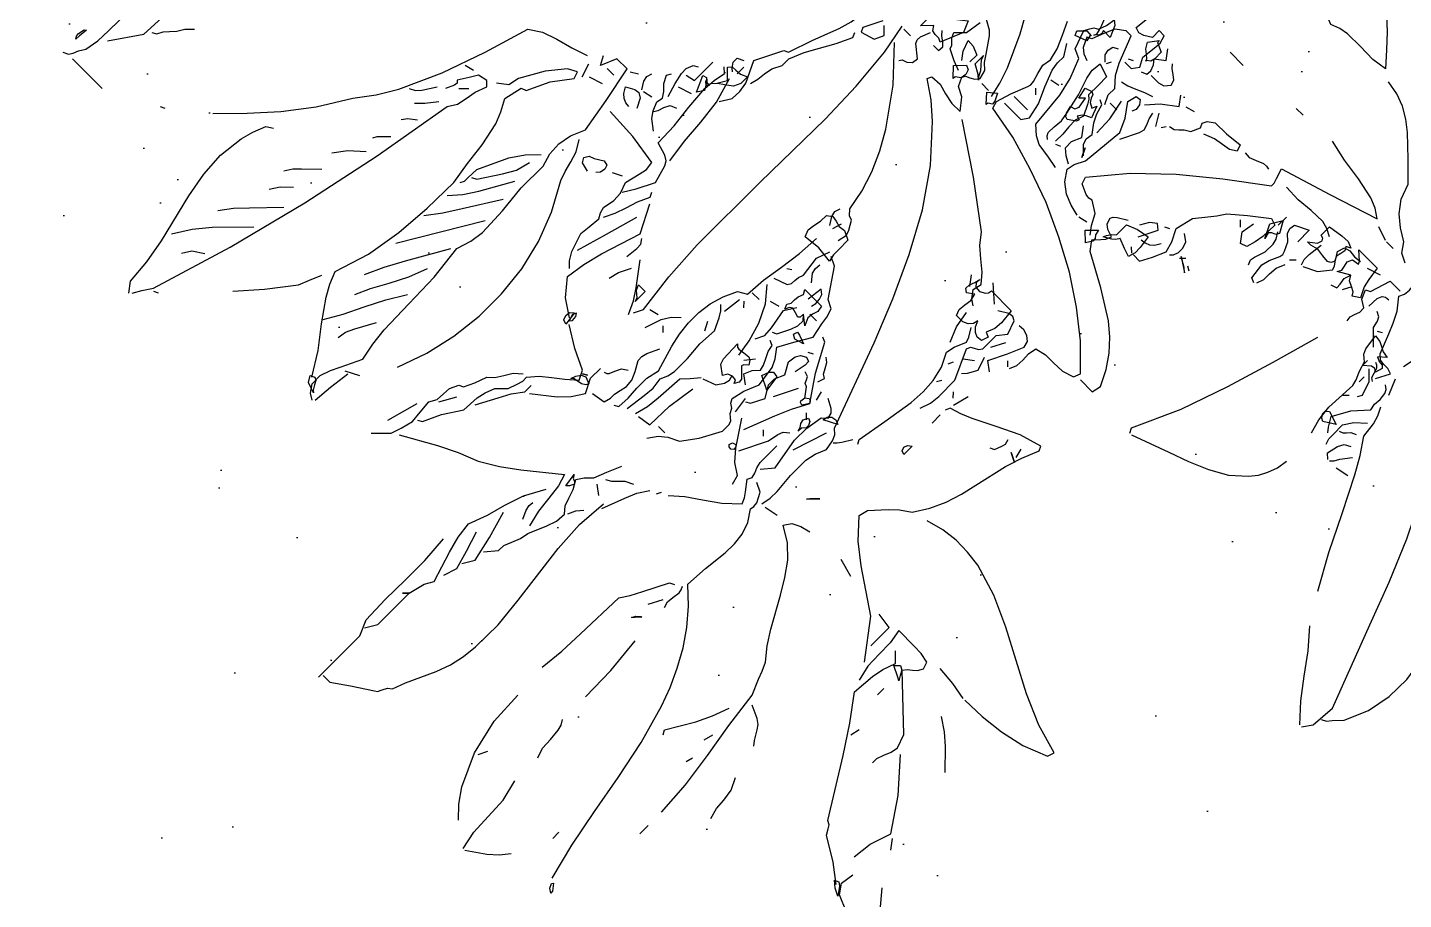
# Model space of a CAD drawing. Header units: inches. Extents: x 70 to 1974, y -315 to 363.
# Drawn here: x 905.0669 to 905.4381, y 216.1892 to 216.4245 of the extents above; entities that cross this region are included whole.
import ezdxf

# ---------------------------------------------------------------- set-up
doc = ezdxf.new("R2010")
doc.units = ezdxf.units.IN
doc.header["$MEASUREMENT"] = 0
doc.layers.add('DERAKHT', color=56, linetype='Continuous', lineweight=9)
doc.layers.add('PDF_0', color=3, linetype='Continuous')
doc.layers.add('Tree', color=91, linetype='Continuous')

# ---------------------------------------------------------------- blocks, each defined once
blk = doc.blocks.new('P057')
at = {"layer": 'Tree', "linetype": 'Continuous'}
for points in [[(0.15202, 0.65991), (0.15232, 0.64566), (0.16205, 0.63199), (0.17354, 0.62007), (0.1859, 0.60858), (0.19201, 0.60219), (0.19812, 0.59521), (0.19056, 0.59404), (0.18183, 0.59433), (0.17282, 0.59419), (0.16831, 0.59346), (0.1638, 0.59172), (0.16031, 0.59303), (0.15566, 0.60204)], [(0.27241, 0.53457), (0.26791, 0.5369), (0.26456, 0.54155), (0.2586, 0.54519), (0.25322, 0.5497), (0.24886, 0.55551), (0.2461, 0.56307), (0.23738, 0.5718), (0.22792, 0.58081), (0.22269, 0.58488), (0.21702, 0.58822), (0.21077, 0.59055), (0.20379, 0.59172)], [(0.02189, 0.24959), (0.02422, 0.2541), (0.02175, 0.27431), (0.02044, 0.29525), (0.02058, 0.33887), (0.02117, 0.38336), (0.02044, 0.40546), (0.01855, 0.42713), (0.01564, 0.44225)], [(0.00706, 0.43745), (0.00241, 0.42815), (0.00357, 0.42597), (0.01041, 0.42815), (0.01259, 0.4328), (0.00924, 0.43629)], [(0.15348, 0.43498), (0.15057, 0.4389), (0.14766, 0.44428), (0.14199, 0.44777), (0.1401, 0.44734), (0.13792, 0.44763), (0.13283, 0.44995), (0.13166, 0.45344), (0.14577, 0.47046), (0.16205, 0.48601), (0.17994, 0.50055), (0.19928, 0.51509), (0.19928, 0.51698), (0.19841, 0.51931), (0.19681, 0.52439), (0.22254, 0.53224), (0.24741, 0.54024), (0.2429, 0.54329), (0.23795, 0.54533), (0.22705, 0.54766), (0.21571, 0.54926), (0.20495, 0.55173)], [(0.1385, 0.54708), (0.14766, 0.54708)], [(0.18095, 0.55057), (0.18561, 0.55057)], [(0.13283, 0.22778), (0.1337, 0.23258), (0.1337, 0.23738), (0.13283, 0.24756), (0.13283, 0.25817), (0.13399, 0.26355), (0.13632, 0.26907), (0.1353, 0.27417), (0.13414, 0.27707), (0.13166, 0.27925), (0.11582, 0.32258), (0.10709, 0.3444), (0.09735, 0.36548), (0.08645, 0.38554), (0.07379, 0.40372), (0.05926, 0.41971), (0.05127, 0.42669), (0.04254, 0.4328), (0.04356, 0.43498), (0.04894, 0.43541), (0.05417, 0.43396), (0.0597, 0.43265), (0.06537, 0.4328), (0.06086, 0.43847), (0.05621, 0.44094), (0.05403, 0.4453), (0.0549, 0.4469), (0.05708, 0.44792), (0.05926, 0.44923), (0.06086, 0.45112), (0.0597, 0.45562), (0.05679, 0.45824), (0.05461, 0.46173), (0.04937, 0.46929), (0.04734, 0.47133), (0.04254, 0.47395)], [(0.11786, 0.44646), (0.11189, 0.44763), (0.10419, 0.44879), (0.10026, 0.45083), (0.09604, 0.45461), (0.0943, 0.47307), (0.09212, 0.48252), (0.08819, 0.49241), (0.08354, 0.49444), (0.08019, 0.50375), (0.08165, 0.50651), (0.08281, 0.50826), (0.08484, 0.50942), (0.0863, 0.51349), (0.08703, 0.51843), (0.08543, 0.52207), (0.08499, 0.52614), (0.08514, 0.53021), (0.08484, 0.53457), (0.08659, 0.5385), (0.08921, 0.54155)], [(0.10535, 0.50709), (0.10986, 0.50709), (0.11233, 0.51058), (0.10986, 0.51509), (0.11073, 0.52221), (0.11102, 0.526), (0.10986, 0.52992), (0.10637, 0.52992), (0.10637, 0.52527), (0.10273, 0.52294), (0.10012, 0.52207), (0.09735, 0.52309), (0.09793, 0.52905), (0.09851, 0.53559)], [(0.25773, 0.53559), (0.25075, 0.53806)], [(0.2586, 0.53559), (0.26326, 0.53559)], [(0.30222, 0.48427), (0.30571, 0.4911), (0.30295, 0.49198), (0.30019, 0.49198), (0.29757, 0.49241), (0.29539, 0.49444), (0.29132, 0.50433), (0.28914, 0.50971), (0.28638, 0.51509), (0.28172, 0.5209), (0.28303, 0.52367), (0.28332, 0.52672), (0.28303, 0.53006), (0.28172, 0.53341)], [(0.1718, 0.36068), (0.17325, 0.36431), (0.1734, 0.36824), (0.17325, 0.37246), (0.17412, 0.37667), (0.1795, 0.37798), (0.18503, 0.37798), (0.19099, 0.37813), (0.19681, 0.38002), (0.19812, 0.38351), (0.18677, 0.39485), (0.17369, 0.40531), (0.15915, 0.41491), (0.1433, 0.42349), (0.12673, 0.43105), (0.10971, 0.43716), (0.09255, 0.4421), (0.07554, 0.4453), (0.07452, 0.44879), (0.07685, 0.4565), (0.08019, 0.46493), (0.08063, 0.46667), (0.08048, 0.46871), (0.07917, 0.47293), (0.07801, 0.47758), (0.07889, 0.48209), (0.07729, 0.4882), (0.07438, 0.49474), (0.07118, 0.50142)], [(0.11233, 0.51465), (0.11189, 0.51582), (0.11015, 0.51742), (0.10797, 0.51901), (0.10637, 0.52192), (0.10986, 0.52657), (0.10986, 0.52527), (0.11451, 0.52309), (0.11466, 0.51872), (0.11407, 0.51654), (0.11233, 0.51509), (0.11233, 0.51465)], [(0.11451, 0.50942), (0.11727, 0.51058), (0.11742, 0.51305), (0.11625, 0.51611), (0.11451, 0.51843), (0.11916, 0.52192), (0.11567, 0.52657)], [(0.11916, 0.5116), (0.12425, 0.5116), (0.12716, 0.51233), (0.12948, 0.51509), (0.12861, 0.51785), (0.12643, 0.5196), (0.1241, 0.5212), (0.12251, 0.52309)], [(0.17863, 0.51742), (0.18169, 0.51713), (0.18517, 0.51858), (0.18881, 0.52003), (0.1907, 0.52018), (0.19244, 0.51974)], [(0.23708, 0.51742), (0.2333, 0.51945), (0.22938, 0.52047), (0.22153, 0.52033), (0.21338, 0.51945), (0.20495, 0.51974)], [(0.23126, 0.50811), (0.23505, 0.51116), (0.23592, 0.51364), (0.23519, 0.51465), (0.23359, 0.51509), (0.23359, 0.5209), (0.24101, 0.52221), (0.24523, 0.52236), (0.24843, 0.5209), (0.2461, 0.51974), (0.24726, 0.51785), (0.24682, 0.51567), (0.24625, 0.5132), (0.24741, 0.51058), (0.24639, 0.50898), (0.24493, 0.50826), (0.2413, 0.50855), (0.23738, 0.50913), (0.23359, 0.50811), (0.23126, 0.50811)], [(0.26558, 0.50477), (0.26442, 0.50665), (0.26195, 0.50782), (0.25933, 0.50913), (0.25773, 0.5116), (0.25177, 0.50811), (0.25293, 0.51015), (0.25249, 0.51247), (0.25192, 0.51495), (0.25308, 0.51742), (0.25657, 0.518), (0.25598, 0.51945), (0.25177, 0.52309), (0.25991, 0.52309), (0.26456, 0.52309), (0.26558, 0.51625), (0.26646, 0.51218), (0.26893, 0.50709), (0.26558, 0.50477)], [(0.26107, 0.51974), (0.26791, 0.52192)], [(0.27241, 0.49444), (0.27198, 0.49692), (0.2727, 0.49924), (0.27372, 0.50186), (0.27358, 0.50477), (0.26994, 0.50695), (0.26791, 0.5116), (0.27023, 0.51276), (0.27358, 0.52309), (0.28041, 0.52309)], [(0.08529, 0.50579), (0.08586, 0.50709), (0.08543, 0.50956), (0.08456, 0.51189), (0.08237, 0.51742), (0.08484, 0.51974), (0.08921, 0.51625), (0.09168, 0.51058), (0.08703, 0.51058), (0.08747, 0.50898), (0.08717, 0.50782), (0.08543, 0.50593), (0.08529, 0.50579)], [(0.1132, 0.48543), (0.11102, 0.48994), (0.11102, 0.49444), (0.1068, 0.49924), (0.10389, 0.50477), (0.09851, 0.51843), (0.09502, 0.51843), (0.09052, 0.51509), (0.08819, 0.50971), (0.08586, 0.50375), (0.08354, 0.50259), (0.08586, 0.49764), (0.08819, 0.49575), (0.09168, 0.49444)], [(0.11233, 0.51465), (0.11233, 0.51465), (0.11233, 0.51465)], [(0.12701, 0.4991), (0.1321, 0.50491), (0.13966, 0.51058), (0.13632, 0.51509)], [(0.14199, 0.51276), (0.14664, 0.51407)], [(0.14315, 0.50026), (0.14592, 0.50084), (0.14766, 0.50229), (0.14955, 0.50418), (0.15232, 0.50593), (0.1545, 0.51058), (0.15348, 0.51276), (0.1545, 0.51509), (0.15784, 0.51742), (0.16554, 0.51756), (0.17412, 0.51843), (0.17528, 0.51509), (0.17209, 0.51305), (0.16787, 0.51233), (0.16307, 0.5116), (0.15784, 0.50942)], [(0.2381, 0.49793), (0.24493, 0.50128), (0.24959, 0.50709), (0.249, 0.50913), (0.2477, 0.51073), (0.24493, 0.51509), (0.2461, 0.51887), (0.249, 0.5196), (0.25264, 0.51916), (0.25642, 0.51974)], [(0.27488, 0.50709), (0.27503, 0.51262), (0.27605, 0.51509), (0.27736, 0.51596), (0.27954, 0.51625)], [(0.07104, 0.44879), (0.0693, 0.45635), (0.06668, 0.46435), (0.05926, 0.48064), (0.05039, 0.49648), (0.04138, 0.51058)], [(0.09851, 0.50026), (0.09604, 0.50288), (0.09546, 0.50549), (0.09604, 0.50811), (0.09851, 0.50942)], [(0.10535, 0.50942), (0.10768, 0.51058)], [(0.21527, 0.49444), (0.21178, 0.50128), (0.21527, 0.50709), (0.21862, 0.50128), (0.2176, 0.49967), (0.21571, 0.4988), (0.2144, 0.49749), (0.21527, 0.49444)], [(0.21527, 0.50942), (0.21527, 0.50375), (0.21527, 0.50942)], [(0.22676, 0.47526), (0.22429, 0.47627), (0.22327, 0.48427), (0.22443, 0.48834), (0.22676, 0.49343), (0.22705, 0.49517), (0.22647, 0.49692), (0.22429, 0.50128), (0.22138, 0.50404), (0.22036, 0.50665), (0.22094, 0.50942), (0.22777, 0.51276), (0.22777, 0.50477)], [(0.23708, 0.49793), (0.23607, 0.50084), (0.23621, 0.50433), (0.23708, 0.5116)], [(0.25424, 0.50128), (0.25729, 0.50229), (0.25729, 0.50477), (0.25671, 0.50811), (0.25773, 0.5116)], [(0.25991, 0.50375), (0.26209, 0.50811)], [(0.29074, 0.49444), (0.2839, 0.50128), (0.28303, 0.50477), (0.28201, 0.5068), (0.27954, 0.50811)], [(0.08456, 0.50462), (0.08412, 0.50404), (0.08484, 0.50128), (0.07889, 0.4991), (0.07787, 0.50128), (0.08136, 0.50477), (0.08456, 0.50462)], [(0.09953, 0.50026), (0.1007, 0.50259)], [(0.11102, 0.4991), (0.11466, 0.49982), (0.11858, 0.50157), (0.12279, 0.50346), (0.12701, 0.50477)], [(0.1385, 0.49561), (0.13501, 0.50128)], [(0.17528, 0.44312), (0.17965, 0.44312), (0.1827, 0.44893), (0.18561, 0.45562), (0.18415, 0.461), (0.18095, 0.46711), (0.18314, 0.47627), (0.18794, 0.48223), (0.1907, 0.48558), (0.19346, 0.48994), (0.20117, 0.49648), (0.21062, 0.50375), (0.21411, 0.50259), (0.21382, 0.49444), (0.21309, 0.48994), (0.21178, 0.48543), (0.20844, 0.48427), (0.20495, 0.48892), (0.20611, 0.49561)], [(0.21862, 0.47962), (0.21774, 0.48209), (0.21803, 0.48441), (0.21992, 0.48994), (0.22007, 0.49531), (0.21935, 0.49822), (0.21745, 0.50128)], [(0.28638, 0.50128), (0.28856, 0.50259)], [(0.39746, 0.33771), (0.4008, 0.34236), (0.40182, 0.35486), (0.38583, 0.39674), (0.37768, 0.4184), (0.36881, 0.43949), (0.35878, 0.45955), (0.35326, 0.46886), (0.34701, 0.47773), (0.34032, 0.48587), (0.33305, 0.49343), (0.3249, 0.50011), (0.31603, 0.50593), (0.3092, 0.50477), (0.30789, 0.49793)], [(0.07787, 0.45112), (0.08921, 0.45112), (0.09168, 0.45461), (0.08994, 0.46261), (0.08615, 0.47075), (0.08296, 0.47918), (0.08223, 0.48354), (0.08237, 0.48776), (0.07889, 0.49343)], [(0.10535, 0.45344), (0.10404, 0.45461), (0.10332, 0.45606), (0.10332, 0.46013), (0.10375, 0.46479), (0.10302, 0.46929), (0.1007, 0.47962), (0.09779, 0.48834), (0.09677, 0.493), (0.09735, 0.49793), (0.10419, 0.49561), (0.10419, 0.48994), (0.10419, 0.48311), (0.10578, 0.4818), (0.10709, 0.47947), (0.10986, 0.47395), (0.1084, 0.46973), (0.1084, 0.46522), (0.10899, 0.46057), (0.10884, 0.45562)], [(0.14199, 0.43745), (0.13646, 0.43876), (0.13094, 0.44108), (0.12614, 0.44472), (0.12251, 0.44995), (0.12338, 0.45403), (0.12599, 0.45911), (0.12818, 0.48093), (0.12498, 0.48776), (0.12018, 0.49444), (0.12134, 0.4991), (0.12367, 0.49939), (0.12527, 0.49735), (0.12571, 0.49459), (0.12483, 0.49241)], [(0.1305, 0.4786), (0.13501, 0.48776), (0.13559, 0.49038), (0.13486, 0.493), (0.13356, 0.4959), (0.13283, 0.4991)], [(0.14068, 0.49692), (0.14199, 0.4991)], [(0.23126, 0.49561), (0.23359, 0.49793)], [(0.29321, 0.48427), (0.29262, 0.48616), (0.29132, 0.48733), (0.28972, 0.48863), (0.28856, 0.4911), (0.28739, 0.4991), (0.29088, 0.49851), (0.29321, 0.49735), (0.29554, 0.49619), (0.29888, 0.49561), (0.29539, 0.49241), (0.29757, 0.49139), (0.2999, 0.4911), (0.30106, 0.48994), (0.30004, 0.48645), (0.29859, 0.48747), (0.29655, 0.48718), (0.29321, 0.48427)], [(0.11451, 0.48776), (0.11916, 0.48776)], [(0.12018, 0.47279), (0.11989, 0.48223), (0.11786, 0.49241)], [(0.20277, 0.48994), (0.2003, 0.49241)], [(0.22777, 0.47627), (0.22908, 0.47991), (0.22908, 0.48383), (0.22938, 0.48805), (0.23126, 0.49241)], [(0.29888, 0.44312), (0.29684, 0.45025), (0.29597, 0.4581), (0.2967, 0.47395), (0.29597, 0.477), (0.29452, 0.48049), (0.29321, 0.48413), (0.29321, 0.48776)], [(0.30222, 0.48209), (0.30062, 0.48325), (0.2999, 0.48558), (0.29902, 0.48834), (0.29815, 0.48936), (0.2967, 0.48994)], [(0.31255, 0.48311), (0.3092, 0.4911)], [(0.10535, 0.46711), (0.10389, 0.46769), (0.10288, 0.46915), (0.10201, 0.47279), (0.10433, 0.47351), (0.1052, 0.47554), (0.10419, 0.48093), (0.10201, 0.4786), (0.1007, 0.48427), (0.10419, 0.48543), (0.1055, 0.4847), (0.10622, 0.48296), (0.10738, 0.48107), (0.10986, 0.47962), (0.11102, 0.48209), (0.1132, 0.47627), (0.11058, 0.47497), (0.10899, 0.4738), (0.10768, 0.47177), (0.10956, 0.47118), (0.10913, 0.46987), (0.10535, 0.46711)], [(0.12353, 0.46028), (0.1196, 0.4642), (0.11858, 0.46697), (0.11916, 0.4706), (0.11567, 0.47526), (0.11364, 0.47933), (0.11233, 0.48427), (0.10986, 0.48543)], [(0.30222, 0.47177), (0.30353, 0.47395), (0.30106, 0.48093), (0.2967, 0.48543)], [(0.29772, 0.47744), (0.29772, 0.48093)], [(0.30455, 0.44879), (0.3028, 0.45097), (0.30004, 0.45562), (0.30484, 0.46449), (0.31138, 0.47177), (0.3108, 0.47497), (0.31109, 0.4786), (0.31065, 0.48238), (0.30978, 0.48413), (0.30789, 0.48543)], [(0.08586, 0.47526), (0.09052, 0.47627)], [(0.23592, 0.38002), (0.23461, 0.38249), (0.24537, 0.40619), (0.2538, 0.43018), (0.26107, 0.45446), (0.26791, 0.4786)], [(0.35602, 0.39034), (0.34642, 0.40764), (0.33755, 0.42582), (0.32854, 0.4437), (0.3236, 0.45228), (0.31822, 0.46028), (0.31734, 0.46784), (0.31603, 0.47206), (0.31385, 0.47627)], [(0.40182, 0.34701), (0.40415, 0.34832), (0.40589, 0.3505), (0.40996, 0.35486), (0.41506, 0.36664), (0.41738, 0.37856), (0.41753, 0.39063), (0.41578, 0.4027), (0.41273, 0.41491), (0.40851, 0.42698), (0.39848, 0.45112), (0.40313, 0.45911), (0.40371, 0.46508), (0.40429, 0.47279), (0.40357, 0.47511), (0.40139, 0.47584), (0.39499, 0.47627), (0.39397, 0.46871), (0.39383, 0.46449), (0.39281, 0.46028), (0.39615, 0.45344)], [(0.02189, 0.44879), (0.02189, 0.45911), (0.0232, 0.45955), (0.02364, 0.46043), (0.02349, 0.46319), (0.02407, 0.4658), (0.02524, 0.46682), (0.02757, 0.46711), (0.03222, 0.46362), (0.03673, 0.46711), (0.03905, 0.46144), (0.0344, 0.44995), (0.03251, 0.45083), (0.03004, 0.45083), (0.02786, 0.45126), (0.0264, 0.45344), (0.02189, 0.44879)], [(0.05068, 0.44646), (0.04574, 0.44836), (0.04007, 0.45112), (0.03949, 0.45301), (0.03832, 0.45417), (0.03687, 0.45548), (0.03571, 0.4581), (0.04007, 0.46246), (0.04138, 0.4706)], [(0.08586, 0.46493), (0.08354, 0.46711)], [(0.12134, 0.45213), (0.11756, 0.45417), (0.11451, 0.45679), (0.11437, 0.461), (0.11669, 0.46595), (0.1132, 0.4706)], [(0.18779, 0.45562), (0.18925, 0.45708), (0.19012, 0.45955), (0.19012, 0.46261), (0.18895, 0.46595), (0.18561, 0.46828)], [(0.2967, 0.46711), (0.29888, 0.46929)], [(0.04821, 0.45112), (0.04545, 0.45475), (0.04356, 0.46028), (0.04719, 0.45999), (0.05156, 0.4581), (0.05156, 0.45344)], [(0.06086, 0.44995), (0.05883, 0.45185), (0.05403, 0.45461), (0.05403, 0.46028), (0.05476, 0.45795), (0.0565, 0.45606), (0.05839, 0.45403), (0.0597, 0.45112), (0.06086, 0.44995)], [(0.12353, 0.45911), (0.12134, 0.46362), (0.12353, 0.45911)], [(0.17063, 0.45112), (0.17528, 0.46028), (0.17282, 0.46246), (0.16961, 0.45999), (0.16715, 0.45562)], [(0.1763, 0.46362), (0.17863, 0.46493)], [(0.19244, 0.4581), (0.19463, 0.46028)], [(0.30789, 0.44428), (0.30702, 0.44705), (0.30702, 0.4501), (0.30688, 0.45679), (0.30993, 0.46144), (0.31487, 0.46595)], [(0.03324, 0.44646), (0.03673, 0.44646), (0.03702, 0.44923), (0.03527, 0.45097), (0.0328, 0.45257), (0.03106, 0.45461)], [(0.07889, 0.45679), (0.08819, 0.45679)], [(0.10986, 0.45461), (0.11233, 0.45562)], [(0.2003, 0.38133), (0.20844, 0.38133), (0.2096, 0.38598), (0.20567, 0.39397), (0.20102, 0.40066), (0.19564, 0.40648), (0.18954, 0.41157), (0.17543, 0.42044), (0.15915, 0.42931), (0.15566, 0.43396), (0.15856, 0.43716), (0.16031, 0.43905), (0.16148, 0.44181), (0.15755, 0.44312), (0.15537, 0.44487), (0.1545, 0.44777), (0.15507, 0.44923), (0.15668, 0.45054), (0.16148, 0.45344)], [(0.15856, 0.4389), (0.15929, 0.44051), (0.1606, 0.44269), (0.16249, 0.44428), (0.16249, 0.45112), (0.16787, 0.4533), (0.17412, 0.45461), (0.175, 0.44807), (0.17514, 0.44443), (0.17412, 0.44094), (0.17005, 0.44225), (0.16496, 0.44428), (0.16394, 0.44239), (0.16235, 0.44108), (0.15856, 0.4389)], [(0.17282, 0.45112), (0.17528, 0.45141), (0.17732, 0.45228), (0.17922, 0.45388), (0.18095, 0.45679)], [(0.19928, 0.45461), (0.19724, 0.45635), (0.19244, 0.45911), (0.19928, 0.45461)], [(0.2003, 0.45679), (0.19812, 0.4581)], [(0.29888, 0.45112), (0.29728, 0.45185), (0.29611, 0.45359), (0.29611, 0.45548), (0.29772, 0.45679), (0.30455, 0.45461), (0.29888, 0.45112)], [(0.30789, 0.45344), (0.30978, 0.45403), (0.31095, 0.45533), (0.3124, 0.45693), (0.31487, 0.4581)], [(0.0264, 0.42931), (0.02742, 0.43062), (0.02975, 0.43149), (0.03178, 0.43323), (0.03222, 0.43629), (0.0264, 0.44094), (0.02553, 0.44283), (0.02568, 0.44501), (0.02757, 0.44995)], [(0.05156, 0.44181), (0.04719, 0.44646), (0.05156, 0.45112), (0.05374, 0.4501), (0.05461, 0.44763), (0.05403, 0.44487), (0.05156, 0.44312), (0.05156, 0.44181)], [(0.06319, 0.44995), (0.06784, 0.44995)], [(0.07205, 0.44428), (0.06784, 0.44879), (0.07205, 0.45213), (0.07379, 0.44836), (0.07409, 0.44661), (0.07205, 0.4453), (0.07205, 0.44428)], [(0.31385, 0.43963), (0.31138, 0.44181), (0.31255, 0.44748), (0.31429, 0.45054), (0.3172, 0.45213)], [(0.31487, 0.43963), (0.31647, 0.44138), (0.31793, 0.44385), (0.3217, 0.44879)], [(-0.02173, 0.35268), (-0.01824, 0.35821), (-0.01794, 0.3633), (-0.01882, 0.36824), (-0.02391, 0.37886), (-0.01707, 0.39281), (-0.01474, 0.39383), (-0.01053, 0.40648), (-0.00544, 0.41957), (-0.00355, 0.42611), (-0.00268, 0.43236), (-0.00312, 0.43861), (-0.00559, 0.44428)], [(0.01724, 0.44181), (0.02189, 0.44181)], [(0.1545, 0.43062), (0.14999, 0.43498), (0.1545, 0.43963), (0.15522, 0.43702), (0.15624, 0.43556), (0.15653, 0.43382), (0.1545, 0.43062)], [(0.17412, 0.44312), (0.1718, 0.4453)], [(0.31952, 0.43963), (0.32636, 0.44094)], [(0.06784, 0.3457), (0.06886, 0.35035), (0.06799, 0.35297), (0.06537, 0.35733), (0.06319, 0.35821), (0.06086, 0.36068), (0.05897, 0.371), (0.05563, 0.38118), (0.05112, 0.39122), (0.04574, 0.40081), (0.03294, 0.41869), (0.01855, 0.43396)], [(0.14315, 0.43745), (0.14766, 0.43847)], [(0.13733, 0.36984), (0.13443, 0.37187), (0.13166, 0.37551), (0.13283, 0.38002), (0.12876, 0.38467), (0.12367, 0.38889), (0.11873, 0.3931), (0.11451, 0.39848), (0.09284, 0.41462), (0.06886, 0.43062)], [(-0.01707, 0.36984), (-0.01606, 0.37391), (-0.01562, 0.37798), (-0.01474, 0.3822), (-0.01242, 0.387), (-0.01242, 0.39165), (-0.00922, 0.39907), (-0.00544, 0.40604), (-0.00122, 0.41331), (0.00241, 0.42131), (0.00139, 0.42364)], [(0.23708, 0.38002), (0.25613, 0.387), (0.26616, 0.39063), (0.2759, 0.3947), (0.28477, 0.39979), (0.29205, 0.40619), (0.2951, 0.41012), (0.29742, 0.41433), (0.29917, 0.41928), (0.30004, 0.42466)], [(0.12948, 0.37551), (0.12599, 0.38002)], [(0.13501, 0.36068), (0.13385, 0.36373), (0.13414, 0.36722), (0.13472, 0.37086), (0.13385, 0.37449), (0.1305, 0.37202), (0.12861, 0.37348), (0.12876, 0.3758), (0.12992, 0.37856), (0.1305, 0.38133), (0.1305, 0.37886), (0.13181, 0.37725), (0.13458, 0.37711), (0.13719, 0.37856), (0.13821, 0.37972), (0.1385, 0.38133), (0.15232, 0.38133), (0.15304, 0.37376), (0.15275, 0.36955), (0.151, 0.36518), (0.15348, 0.36417), (0.15232, 0.36068), (0.14969, 0.36039), (0.14737, 0.36141), (0.14548, 0.3633), (0.14417, 0.36635), (0.14359, 0.36388), (0.14184, 0.36184), (0.13937, 0.36068), (0.13632, 0.36068), (0.13501, 0.36068)], [(0.14417, 0.37784), (0.13632, 0.38467)], [(0.1545, 0.31604), (0.15638, 0.32127), (0.15697, 0.32651), (0.15682, 0.33771), (0.14999, 0.35268), (0.15071, 0.35457), (0.15246, 0.35545), (0.15435, 0.35646), (0.15566, 0.35821), (0.15566, 0.36751), (0.15915, 0.37202), (0.15682, 0.37886), (0.15479, 0.37987), (0.15232, 0.37958), (0.14766, 0.37667)], [(0.16598, 0.35268), (0.16148, 0.35602), (0.16598, 0.36518), (0.16947, 0.37318), (0.1686, 0.37623), (0.16627, 0.37827), (0.16322, 0.37915), (0.16031, 0.37886)], [(-0.0274, 0.36751), (-0.02885, 0.36868), (-0.03045, 0.37115), (-0.03045, 0.37391), (-0.0274, 0.37551)], [(-0.02507, 0.36853), (-0.02507, 0.37318)], [(0.39615, 0.33771), (0.38816, 0.34643), (0.38074, 0.35617), (0.37332, 0.36635), (0.36532, 0.37551)], [(-0.02391, 0.2874), (-0.02027, 0.2935), (-0.01576, 0.30237), (-0.01824, 0.31139), (-0.01955, 0.31357), (-0.02202, 0.31517), (-0.02856, 0.31706), (-0.02885, 0.32855), (-0.0303, 0.34018), (-0.03118, 0.3521), (-0.03074, 0.35821), (-0.02958, 0.36417), (-0.03205, 0.36635)], [(-0.03074, 0.35602), (-0.02885, 0.35821), (-0.02609, 0.36286), (-0.03074, 0.36751), (-0.02928, 0.36911), (-0.02681, 0.36926), (-0.02376, 0.36955), (-0.02042, 0.371), (-0.02042, 0.36635), (-0.02202, 0.363), (-0.02478, 0.36082), (-0.02783, 0.35879), (-0.03074, 0.35602)], [(0.14199, 0.34919), (0.13879, 0.35675), (0.13733, 0.36518)], [(0.15784, 0.36169), (0.16148, 0.36853)], [(-0.04223, 0.35035), (-0.03758, 0.35137), (-0.03758, 0.35733), (-0.03758, 0.36417)], [(-0.01824, 0.31488), (-0.01998, 0.32694), (-0.02086, 0.33916), (-0.02245, 0.35152), (-0.02609, 0.36417)], [(0.14533, 0.28173), (0.14417, 0.28391), (0.14679, 0.29903), (0.1494, 0.31473), (0.14984, 0.32258), (0.1494, 0.33014), (0.14766, 0.33756), (0.14417, 0.34454), (0.14504, 0.3489), (0.14766, 0.35486), (0.14679, 0.35748), (0.14417, 0.36169)], [(0.17063, 0.36068), (0.16845, 0.36286)], [(-0.04107, 0.33669), (-0.04325, 0.34352), (-0.04455, 0.34934), (-0.0447, 0.35268), (-0.04325, 0.35602), (-0.04107, 0.35733)], [(-0.03292, 0.34803), (-0.03641, 0.35602), (-0.03438, 0.35661), (-0.03307, 0.35545), (-0.03074, 0.35137), (-0.03292, 0.34803)], [(-0.03205, 0.35486), (-0.03379, 0.35617), (-0.0335, 0.35486), (-0.03205, 0.3537), (-0.03074, 0.35486), (-0.03205, 0.35486)], [(0.05504, 0.33553), (0.05374, 0.33901), (0.05417, 0.3425), (0.05504, 0.34628), (0.05504, 0.35035), (0.05766, 0.35225), (0.06043, 0.35181), (0.06333, 0.35094), (0.06653, 0.35137), (0.07104, 0.34919), (0.07118, 0.34279), (0.07118, 0.33916), (0.07205, 0.33553), (0.06363, 0.3364), (0.05504, 0.33553)], [(0.0597, 0.34803), (0.05723, 0.35181), (0.05665, 0.35457), (0.05752, 0.35733)], [(0.06188, 0.34803), (0.06319, 0.35268)], [(0.15232, 0.34803), (0.15682, 0.35137)], [(0.15682, 0.34236), (0.15871, 0.34454), (0.16148, 0.34919), (0.15915, 0.35602)], [(-0.03423, 0.31953), (-0.03917, 0.32346), (-0.04135, 0.32651), (-0.04325, 0.33087), (-0.04252, 0.33407), (-0.04441, 0.33683), (-0.04717, 0.33974), (-0.04921, 0.34352), (-0.0479, 0.3457)], [(-0.04107, 0.34352), (-0.03423, 0.3457)], [(0.22327, 0.20844), (0.2096, 0.22662), (0.18881, 0.24072), (0.17922, 0.24829), (0.17063, 0.25744), (0.1718, 0.2621), (0.17848, 0.26966), (0.18256, 0.27344), (0.18779, 0.27707), (0.19259, 0.28463), (0.19608, 0.29234), (0.19869, 0.30033), (0.20059, 0.30848), (0.20436, 0.32535), (0.20713, 0.33392), (0.21062, 0.34236), (0.2096, 0.34454), (0.19841, 0.34134), (0.18721, 0.33596), (0.17616, 0.33043), (0.17063, 0.32811), (0.16496, 0.32637), (0.1638, 0.32389)], [(-0.05255, 0.32986), (-0.05488, 0.33349), (-0.05546, 0.33625), (-0.05473, 0.33887)], [(0.04719, 0.21062), (0.04937, 0.21193), (0.04966, 0.21804), (0.04923, 0.22458), (0.04923, 0.23142), (0.05068, 0.23811), (0.04676, 0.25134), (0.0453, 0.25817), (0.04443, 0.26515), (0.04443, 0.27227), (0.04545, 0.27925), (0.04748, 0.28624), (0.05068, 0.29307), (0.05504, 0.29554), (0.05577, 0.30601), (0.05737, 0.31677), (0.05897, 0.32782), (0.0597, 0.33887)], [(0.05853, 0.31022), (0.06537, 0.31269), (0.06653, 0.31459), (0.06668, 0.31677), (0.06683, 0.31909), (0.06784, 0.32171), (0.06653, 0.33204), (0.06886, 0.33887)], [(0.07002, 0.21062), (0.07322, 0.21528), (0.07699, 0.21819), (0.08237, 0.22095), (0.08819, 0.2288), (0.09386, 0.23927), (0.09386, 0.24378), (0.09328, 0.24566), (0.09197, 0.24683), (0.09052, 0.24814), (0.08921, 0.25061), (0.08703, 0.25192), (0.08586, 0.2541), (0.08732, 0.26064), (0.09052, 0.26806), (0.08965, 0.27489), (0.08892, 0.27867), (0.08703, 0.28274), (0.08354, 0.2874), (0.08776, 0.29496), (0.0927, 0.30339), (0.0911, 0.3111), (0.09052, 0.31517), (0.08921, 0.31953), (0.08484, 0.32171), (0.07554, 0.33553), (0.07104, 0.33771)], [(0.14882, 0.34105), (0.14999, 0.34352)], [(-0.05938, 0.10768), (-0.06229, 0.10957), (-0.06505, 0.11335), (-0.06505, 0.11902), (-0.06317, 0.1244), (-0.06099, 0.12891), (-0.05604, 0.13952), (-0.05764, 0.14825), (-0.05866, 0.15712), (-0.05924, 0.17471), (-0.05968, 0.19274), (-0.06171, 0.21062), (-0.05938, 0.2179), (-0.05837, 0.22502), (-0.05895, 0.23942), (-0.06055, 0.25396), (-0.0604, 0.26907), (-0.06229, 0.27576), (-0.06273, 0.28231), (-0.06142, 0.28914), (-0.05822, 0.29641), (-0.06128, 0.31386), (-0.06505, 0.33204), (-0.07204, 0.33204), (-0.07538, 0.32389), (-0.07785, 0.32855)], [(-0.06287, 0.33204), (-0.05938, 0.33422)], [(-0.04107, 0.32637), (-0.03976, 0.32825), (-0.03888, 0.33131), (-0.03728, 0.33422), (-0.03423, 0.33553)], [(0.151, 0.33087), (0.15232, 0.3332)], [(0.16249, 0.33087), (0.16031, 0.3332)], [(0.16496, 0.32855), (0.16715, 0.33669)], [(0.19244, 0.32637), (0.19463, 0.32738), (0.19608, 0.33102), (0.19666, 0.33305), (0.19594, 0.33553)], [(0.20611, 0.32986), (0.20146, 0.33204), (0.20611, 0.32986)], [(0.20495, 0.33204), (0.20379, 0.33669)], [(-0.07204, 0.3252), (-0.06738, 0.3252)], [(-0.05139, 0.31953), (-0.05371, 0.31982), (-0.05575, 0.32069), (-0.05764, 0.32229), (-0.05938, 0.3252), (-0.05517, 0.32753), (-0.05269, 0.32782), (-0.05022, 0.32637), (-0.0479, 0.32171)], [(-0.05139, 0.32986), (-0.04674, 0.33087)], [(0.07322, 0.32171), (0.07031, 0.32549), (0.06973, 0.32811), (0.07002, 0.33087)], [(-0.1933, 0.17282), (-0.18152, 0.18474), (-0.17033, 0.1971), (-0.15971, 0.21091), (-0.14997, 0.22662), (-0.14313, 0.23593), (-0.13718, 0.24566), (-0.12772, 0.26646), (-0.12002, 0.28856), (-0.11318, 0.31139), (-0.10708, 0.31546), (-0.09966, 0.31793), (-0.09152, 0.32011), (-0.08352, 0.32287)], [(-0.07785, 0.31371), (-0.08003, 0.32055)], [(-0.07538, 0.31604), (-0.06854, 0.31822)], [(0.0597, 0.31822), (0.06188, 0.31953)], [(0.08136, 0.31371), (0.08194, 0.31604), (0.08179, 0.3188), (0.08092, 0.32127), (0.07889, 0.32287), (0.07787, 0.31488)], [(0.1638, 0.32055), (0.1638, 0.31488), (0.1638, 0.32055)], [(-0.06738, 0.11553), (-0.07436, 0.12702), (-0.0825, 0.13749), (-0.09021, 0.14825), (-0.09341, 0.15406), (-0.09603, 0.16032), (-0.0905, 0.17791), (-0.08745, 0.19594), (-0.08599, 0.21426), (-0.0857, 0.23244), (-0.08745, 0.24378), (-0.0889, 0.25541), (-0.09152, 0.26733), (-0.09384, 0.27329), (-0.09719, 0.27925), (-0.09501, 0.28856), (-0.09254, 0.28958), (-0.08716, 0.30078), (-0.08003, 0.31022), (-0.0812, 0.31371), (-0.0857, 0.31139), (-0.09268, 0.30281), (-0.09937, 0.29089), (-0.10053, 0.28536), (-0.10533, 0.28173)], [(-0.01576, 0.24276), (-0.01838, 0.24537), (-0.02071, 0.24945), (-0.02391, 0.25875), (-0.02333, 0.26399), (-0.02274, 0.27024), (-0.0242, 0.27286), (-0.02507, 0.27562), (-0.02391, 0.28173), (-0.0242, 0.28652), (-0.02609, 0.29205), (-0.0242, 0.29961), (-0.02333, 0.30383), (-0.02391, 0.30804), (-0.03946, 0.31051), (-0.05604, 0.31139)], [(0.07322, 0.30339), (0.07205, 0.30572), (0.07322, 0.30761), (0.07336, 0.30993), (0.0735, 0.31226), (0.07452, 0.31488), (0.07322, 0.31706), (0.08484, 0.31706), (0.08543, 0.31401), (0.08456, 0.31124), (0.08412, 0.30833), (0.08586, 0.30455), (0.08136, 0.30804), (0.08121, 0.30586), (0.08048, 0.30499), (0.07816, 0.30572), (0.07554, 0.30645), (0.07424, 0.30557), (0.07322, 0.30339)], [(0.07322, 0.2714), (0.07176, 0.27998), (0.06901, 0.28943), (0.06464, 0.29845), (0.05853, 0.30572)], [(0.07322, 0.28274), (0.07525, 0.28725), (0.07496, 0.29219), (0.07322, 0.30237), (0.0767, 0.30804)], [(0.0767, 0.29089), (0.07889, 0.29205), (0.08223, 0.29845), (0.08354, 0.30208), (0.08354, 0.30572), (0.08136, 0.30804)], [(0.08354, 0.31022), (0.08819, 0.31022)], [(0.1007, 0.24727), (0.1068, 0.26283), (0.11015, 0.27097), (0.11451, 0.27925), (0.10607, 0.29176), (0.09851, 0.30572), (0.09604, 0.30673)], [(-0.02173, 0.27242), (-0.01896, 0.2778), (-0.01707, 0.28347), (-0.01519, 0.28943), (-0.01242, 0.29554), (-0.01358, 0.29772)], [(0.05621, 0.29772), (0.06086, 0.29772)], [(0.06537, 0.30106), (0.07002, 0.30237)], [(0.08703, 0.29641), (0.08484, 0.29772), (0.08558, 0.29976), (0.08732, 0.29947), (0.09168, 0.29772), (0.08703, 0.29641)], [(0.09604, 0.29641), (0.09851, 0.29772)], [(0.10986, 0.28958), (0.11102, 0.29307), (0.10913, 0.29423), (0.10768, 0.2967), (0.10622, 0.29932), (0.10419, 0.30106)], [(0.16496, 0.29423), (0.16307, 0.29496), (0.16235, 0.2967), (0.16307, 0.29859), (0.16496, 0.2999), (0.16496, 0.29423)], [(-0.04107, 0.14883), (-0.03583, 0.1638), (-0.03234, 0.17907), (-0.03045, 0.19478), (-0.03045, 0.21034), (-0.0322, 0.22604), (-0.03583, 0.2413), (-0.0415, 0.25614), (-0.04921, 0.27024), (-0.05095, 0.27489), (-0.05226, 0.28012), (-0.05386, 0.28551), (-0.05706, 0.29089)], [(-0.04325, 0.28274), (-0.0479, 0.28391), (-0.04921, 0.28624), (-0.0479, 0.28856), (-0.04528, 0.28943), (-0.04107, 0.29205), (-0.03859, 0.29161), (-0.03787, 0.28943), (-0.03845, 0.28696), (-0.0399, 0.28522)], [(-0.03423, 0.29089), (-0.02958, 0.29307)], [(0.00139, 0.2256), (-0.00689, 0.23112), (-0.01358, 0.23927), (-0.01213, 0.24901), (-0.00966, 0.2589), (-0.00326, 0.27925), (-0.01024, 0.29307)], [(0.05286, 0.28173), (0.05403, 0.29089)], [(0.05853, 0.28958), (0.05621, 0.29205)], [(0.09168, 0.25744), (0.09386, 0.25875), (0.09735, 0.26558), (0.09386, 0.2714), (0.09371, 0.27562), (0.09604, 0.28056), (0.0927, 0.28624), (0.09328, 0.2903), (0.09473, 0.29263), (0.09735, 0.29423), (0.09953, 0.29336), (0.09968, 0.29103), (0.09851, 0.28522)], [(-0.01925, 0.25192), (-0.01474, 0.26748), (-0.01024, 0.28391)], [(0.08586, 0.2634), (0.08136, 0.26675), (0.08311, 0.27068), (0.08586, 0.27373), (0.08514, 0.27649), (0.08368, 0.27955), (0.08209, 0.28289), (0.08136, 0.28624), (0.07889, 0.2874)], [(0.11102, 0.27925), (0.10768, 0.28391), (0.10593, 0.28463), (0.1052, 0.28624), (0.10433, 0.28783), (0.10201, 0.28856)], [(0.11567, 0.28274), (0.11451, 0.2874)], [(0.12018, 0.23927), (0.12483, 0.24494), (0.12207, 0.26122), (0.12207, 0.26966), (0.12353, 0.27824), (0.12599, 0.28056), (0.12542, 0.28332), (0.12381, 0.28493), (0.11916, 0.2874)], [(-0.15898, 0.08238), (-0.15651, 0.0866), (-0.15331, 0.09154), (-0.14081, 0.1324), (-0.13034, 0.17369), (-0.12162, 0.21513), (-0.11435, 0.25643), (-0.11158, 0.26093), (-0.11057, 0.26588), (-0.10969, 0.27125), (-0.10751, 0.27707), (-0.10969, 0.27925), (-0.11435, 0.27824), (-0.11682, 0.27417), (-0.12002, 0.26907), (-0.119, 0.26806), (-0.11929, 0.26646), (-0.12118, 0.2621)], [(-0.12249, 0.27707), (-0.11784, 0.27824)], [(0.00008, 0.26675), (0.00081, 0.273), (0.00052, 0.27591), (-0.00108, 0.27824)], [(0.05286, 0.21411), (0.05432, 0.22458), (0.0549, 0.23011), (0.05403, 0.23593), (0.05577, 0.23956), (0.0565, 0.24348), (0.0565, 0.25235), (0.05577, 0.26181), (0.05621, 0.2714), (0.0533, 0.27751), (0.05156, 0.28056), (0.04937, 0.28274)], [(0.09502, 0.26907), (0.08819, 0.27242), (0.08965, 0.27606), (0.0911, 0.27751), (0.09386, 0.27707), (0.09502, 0.26907)], [(0.09953, 0.26907), (0.10535, 0.28056)], [(0.11233, 0.27591), (0.11102, 0.27635), (0.11044, 0.27707), (0.11087, 0.2794), (0.11262, 0.28071), (0.11364, 0.28042), (0.11451, 0.27925), (0.11233, 0.27591)], [(0.12483, 0.27824), (0.12542, 0.28056), (0.12701, 0.28216), (0.1292, 0.2826), (0.13166, 0.28173), (0.12483, 0.27824)], [(0.13632, 0.27373), (0.13777, 0.27504), (0.13908, 0.27693), (0.14199, 0.28173)], [(0.27139, 0.23011), (0.28303, 0.2304), (0.2951, 0.23171), (0.30731, 0.23447), (0.31952, 0.23927), (0.32069, 0.24276), (0.30571, 0.24698), (0.29059, 0.25366), (0.26034, 0.26966), (0.24493, 0.27664), (0.22908, 0.28143), (0.22094, 0.28245), (0.2128, 0.2826), (0.20451, 0.28158), (0.19594, 0.27925)], [(-0.11653, 0.26675), (-0.11318, 0.27024)], [(-0.08352, 0.23462), (-0.0825, 0.23665), (-0.0825, 0.23898), (-0.08222, 0.24494), (-0.07509, 0.26006), (-0.07058, 0.26675), (-0.06505, 0.27242)], [(0.02073, 0.24727), (0.01768, 0.25366), (0.01419, 0.25919), (0.00575, 0.27024)], [(0.05286, 0.26806), (0.05068, 0.27242)], [(0.07452, 0.25875), (0.07002, 0.2621), (0.06915, 0.26486), (0.06901, 0.26806), (0.06886, 0.27489), (0.06988, 0.27373), (0.07104, 0.27344), (0.07409, 0.27402), (0.07729, 0.27431), (0.07874, 0.27344), (0.08019, 0.2714), (0.07816, 0.2698), (0.07772, 0.26864), (0.07991, 0.26646), (0.08252, 0.26399), (0.08266, 0.26224), (0.08136, 0.25991), (0.08048, 0.26166), (0.0783, 0.26195), (0.07598, 0.26093), (0.07452, 0.25875)], [(0.0767, 0.2714), (0.08019, 0.27591)], [(0.11916, 0.27242), (0.11669, 0.27489)], [(0.12018, 0.26558), (0.1196, 0.26748), (0.11843, 0.26922), (0.11786, 0.27125), (0.11916, 0.27373), (0.12076, 0.273), (0.12178, 0.27125), (0.12178, 0.26937), (0.12018, 0.26806), (0.12018, 0.26558)], [(0.12483, 0.25744), (0.1305, 0.27489)], [(-0.0812, 0.24029), (-0.07887, 0.2416), (-0.07174, 0.25235), (-0.06825, 0.25846), (-0.06636, 0.26558)], [(0.00139, 0.25308), (0.0027, 0.25832), (0.00575, 0.26442)], [(0.03106, 0.24843), (0.03382, 0.25686), (0.03643, 0.26108), (0.04007, 0.26442)], [(-0.13383, 0.24959), (-0.13092, 0.25104), (-0.12889, 0.25337), (-0.12467, 0.25991)], [(0.01855, 0.2541), (0.01797, 0.25599), (0.01666, 0.25716), (0.01506, 0.25846), (0.01389, 0.26093), (0.01855, 0.26093), (0.01855, 0.2541)], [(0.0264, 0.25643), (0.03106, 0.25744)], [(0.06886, 0.25061), (0.07554, 0.25308), (0.07801, 0.25671), (0.0786, 0.25948), (0.07787, 0.2621)], [(0.09168, 0.25061), (0.09052, 0.25875)], [(0.10637, 0.23811), (0.1132, 0.25192), (0.11422, 0.25744), (0.11538, 0.26006), (0.11786, 0.2621)], [(-0.12685, 0.24625), (-0.12336, 0.24988), (-0.119, 0.25526)], [(-0.08352, 0.2256), (-0.07843, 0.23142), (-0.07392, 0.23811), (-0.06505, 0.2541)], [(0.03905, 0.25308), (0.03673, 0.25526)], [(0.05752, 0.21528), (0.05926, 0.22196), (0.05999, 0.22865), (0.06086, 0.24276), (0.06435, 0.24639), (0.06784, 0.25061)], [(0.11567, 0.22444), (0.11451, 0.22909), (0.10913, 0.23273), (0.10448, 0.23811), (0.09604, 0.25061)], [(0.09735, 0.19812), (0.10346, 0.20365), (0.11073, 0.20859), (0.11858, 0.21411), (0.12599, 0.22095), (0.12469, 0.22386), (0.12294, 0.22618), (0.11916, 0.23127), (0.12032, 0.2336), (0.11974, 0.23593), (0.11858, 0.23854), (0.11786, 0.2416), (0.11786, 0.25308)], [(0.10986, 0.25192), (0.10768, 0.2541)], [(-0.08469, 0.21062), (-0.07902, 0.21804), (-0.07378, 0.22633), (-0.06287, 0.24378)], [(0.03571, 0.20728), (0.04254, 0.20844), (0.04356, 0.21193), (0.04356, 0.2147), (0.04429, 0.2179), (0.04501, 0.22153), (0.04472, 0.2256), (0.04283, 0.22967), (0.04007, 0.23462), (0.03993, 0.23723), (0.04065, 0.23999), (0.04356, 0.24625)], [(0.0597, 0.21528), (0.06653, 0.21629), (0.06683, 0.22967), (0.06886, 0.24378)], [(0.14664, 0.24494), (0.15057, 0.24901), (0.15115, 0.24959), (0.14766, 0.24625), (0.14664, 0.24494)], [(-0.12584, 0.23593), (-0.1238, 0.23869), (-0.12002, 0.2416)], [(0.10302, 0.23593), (0.10157, 0.23622), (0.10084, 0.23694), (0.10142, 0.23869), (0.10317, 0.23927), (0.10389, 0.23854), (0.10419, 0.23694), (0.10302, 0.23593)], [(-0.08469, 0.19129), (-0.06171, 0.23011)], [(0.00139, 0.22778), (0.00241, 0.22444), (0.00343, 0.22575), (0.00314, 0.22822), (0.00227, 0.22967), (0.00139, 0.22778)], [(0.18997, 0.02509), (0.18532, 0.04341), (0.18154, 0.0629), (0.1779, 0.08296), (0.17369, 0.10303), (0.16816, 0.12265), (0.16468, 0.13225), (0.16046, 0.14141), (0.15551, 0.15043), (0.14969, 0.15886), (0.14286, 0.16672), (0.13501, 0.17413), (0.13559, 0.18576), (0.13705, 0.19812), (0.13719, 0.20437), (0.13646, 0.21048), (0.13428, 0.21644), (0.1305, 0.22211), (0.13094, 0.224), (0.13065, 0.22633), (0.12818, 0.23127), (0.12353, 0.23345)], [(0.20495, 0.08587), (0.20379, 0.10375), (0.20131, 0.12149), (0.19826, 0.13938), (0.19594, 0.15799), (0.19244, 0.1657), (0.19099, 0.16977), (0.18895, 0.17413), (0.18387, 0.18038), (0.17936, 0.18736), (0.17092, 0.20263), (0.16641, 0.21019), (0.16133, 0.21717), (0.15522, 0.22313), (0.14766, 0.22778), (0.14999, 0.23127), (0.1542, 0.23345), (0.15915, 0.23462)], [(0.18895, 0.23345), (0.17965, 0.23593)], [(0.21992, 0.21629), (0.21992, 0.22909), (0.21178, 0.23011)], [(0.26107, 0.17631), (0.26107, 0.17936), (0.26238, 0.18285), (0.26384, 0.18649), (0.26456, 0.19013), (0.26209, 0.19696), (0.23926, 0.21876), (0.24072, 0.2208), (0.24275, 0.22226), (0.24464, 0.224), (0.2461, 0.22662), (0.24493, 0.23011), (0.23999, 0.23112), (0.23505, 0.23112), (0.22429, 0.23127), (0.22559, 0.224), (0.22559, 0.21629), (0.22589, 0.2083), (0.22777, 0.2003)], [(0.27023, 0.23011), (0.26151, 0.23171), (0.25177, 0.23244)], [(-0.26658, 0.142), (-0.26396, 0.14316), (-0.26265, 0.14519), (-0.26164, 0.14796), (-0.25975, 0.15101), (-0.25844, 0.15813), (-0.25815, 0.16526), (-0.258, 0.17965), (-0.25742, 0.18678), (-0.25611, 0.1939), (-0.25364, 0.20074), (-0.24942, 0.20728), (-0.24405, 0.21819), (-0.23692, 0.22909)], [(-0.12932, 0.21978), (-0.12831, 0.22182), (-0.12685, 0.22313), (-0.12351, 0.22662)], [(-0.01576, 0.13734), (-0.01358, 0.13851), (-0.00937, 0.14767), (-0.00326, 0.15697), (-0.00283, 0.1657), (-0.00181, 0.1702), (0.00008, 0.17514), (0.00474, 0.1798), (0.00634, 0.18445), (0.00721, 0.18736), (0.00706, 0.19013), (0.01114, 0.19478), (0.01593, 0.1987), (0.02117, 0.20263), (0.0264, 0.20728), (0.02422, 0.21193), (0.01389, 0.21673), (0.00357, 0.22313)], [(0.00241, 0.22211), (0.00023, 0.22298), (-0.00065, 0.22516), (-0.00035, 0.22749), (0.00139, 0.22909), (0.00241, 0.22211)], [(0.03222, 0.21876), (0.03367, 0.21921), (0.03455, 0.22008), (0.03571, 0.22284), (0.03716, 0.22589), (0.04007, 0.22778)], [(0.13501, 0.22778), (0.14199, 0.22909)], [(0.29074, 0.12135), (0.28187, 0.12818), (0.27023, 0.13516), (0.26864, 0.13792), (0.26762, 0.13967), (0.26558, 0.14083), (0.24843, 0.1686), (0.23941, 0.18213), (0.23025, 0.19463), (0.23112, 0.20626), (0.23228, 0.21222), (0.23461, 0.21876), (0.23025, 0.22313)], [(0.01389, 0.18547), (0.02451, 0.1939), (0.02931, 0.19885), (0.03324, 0.20495), (0.02975, 0.21193), (0.02975, 0.21876)], [(0.07002, 0.21876), (0.07452, 0.21876)], [(0.24174, 0.21382), (0.24013, 0.2147), (0.23461, 0.21746), (0.23708, 0.21978), (0.23912, 0.21862), (0.24043, 0.21615), (0.24174, 0.21382)], [(0.28972, 0.19812), (0.2807, 0.20728), (0.27533, 0.21193), (0.26893, 0.21629)], [(-0.25509, 0.16133), (-0.24477, 0.17631), (-0.2439, 0.19536), (-0.24143, 0.21528)], [(-0.13834, 0.2003), (-0.13354, 0.2067), (-0.12685, 0.21281)], [(0.02291, 0.20495), (0.02393, 0.20757), (0.02539, 0.20975), (0.02757, 0.21077), (0.03106, 0.20946), (0.03033, 0.20801), (0.02844, 0.20685), (0.02422, 0.20597), (0.02291, 0.20495)], [(0.02539, 0.21062), (0.02757, 0.21193), (0.02539, 0.21062)], [(-0.08469, 0.16947), (-0.08047, 0.17893), (-0.07523, 0.18852), (-0.06389, 0.20844)], [(0.23926, 0.20161), (0.23926, 0.20597), (0.23926, 0.20161)], [(0.0927, 0.19463), (0.09386, 0.19696)], [(-0.24259, 0.1798), (-0.24041, 0.18096), (-0.23896, 0.18387), (-0.23677, 0.1862), (-0.2343, 0.18881), (-0.23227, 0.19231), (-0.22892, 0.19565)], [(-0.14866, 0.17747), (-0.14633, 0.18126), (-0.14328, 0.18431), (-0.13616, 0.19129)], [(-0.0812, 0.15915), (-0.07771, 0.16672), (-0.0732, 0.175), (-0.06854, 0.18416), (-0.06505, 0.19347)], [(-0.0274, 0.1167), (-0.02042, 0.12367), (-0.01867, 0.12891), (-0.01707, 0.13516), (-0.01766, 0.14098), (-0.01824, 0.14767), (-0.0162, 0.1513), (-0.01591, 0.15537), (-0.01562, 0.15944), (-0.01358, 0.1638), (-0.0114, 0.16482), (-0.00893, 0.1702), (-0.00675, 0.17631), (-0.00384, 0.17893), (-0.00137, 0.18271), (0.0011, 0.18678), (0.00474, 0.19013)], [(0.05286, 0.11451), (0.05752, 0.12018), (0.05766, 0.12382), (0.05926, 0.12775), (0.06101, 0.13196), (0.06188, 0.13618), (0.06581, 0.14549), (0.06755, 0.15057), (0.06784, 0.15566), (0.06522, 0.15886), (0.06377, 0.16279), (0.06232, 0.16729), (0.0597, 0.17166), (0.06217, 0.17514), (0.06537, 0.17849), (0.06799, 0.18503), (0.07104, 0.19231)], [(0.07002, 0.18198), (0.07278, 0.18344), (0.07481, 0.18562), (0.07743, 0.18809), (0.08136, 0.19013)], [(0.07889, 0.17064), (0.08325, 0.18213), (0.08572, 0.18809), (0.08921, 0.19347)], [(-0.16015, 0.08122), (-0.16364, 0.08587), (-0.16466, 0.09838), (-0.16698, 0.11074), (-0.17309, 0.13589), (-0.17527, 0.14854), (-0.17614, 0.16104), (-0.17469, 0.17384), (-0.17294, 0.18024), (-0.17047, 0.18663), (-0.16713, 0.18881)], [(-0.00108, 0.16264), (0.00445, 0.17311), (0.00765, 0.17893), (0.01157, 0.18445), (0.01157, 0.18881)], [(0.24392, 0.17849), (0.24493, 0.18314)], [(0.28739, 0.13734), (0.28841, 0.14723), (0.29205, 0.15799), (0.28128, 0.17384), (0.26791, 0.18881)], [(-0.08352, 0.13952), (-0.07843, 0.14825), (-0.07363, 0.15813), (-0.06854, 0.16817), (-0.06287, 0.17747)], [(0.07322, 0.17413), (0.06886, 0.17747)], [(-0.1475, 0.16599), (-0.14444, 0.17064), (-0.13965, 0.17514)], [(-0.01707, 0.12585), (-0.00006, 0.13545), (0.00953, 0.14025), (0.01957, 0.14418), (0.02873, 0.1497), (0.0373, 0.15595), (0.05403, 0.16947), (0.05592, 0.16337), (0.05694, 0.15581), (0.05781, 0.14767), (0.0597, 0.13952)], [(0.04007, 0.01593), (0.04472, 0.01593), (0.05315, 0.02189), (0.06319, 0.02844), (0.0645, 0.02931), (0.06551, 0.03149), (0.06683, 0.03396), (0.06886, 0.03541), (0.07118, 0.04196), (0.07452, 0.04923), (0.07801, 0.0565), (0.08063, 0.06377), (0.08223, 0.07118), (0.08311, 0.07875), (0.08325, 0.09416), (0.08165, 0.10972), (0.07758, 0.14156), (0.0767, 0.15726), (0.07787, 0.17282)], [(0.05853, 0.16599), (0.05752, 0.17282), (0.05839, 0.17122), (0.05999, 0.17049), (0.06086, 0.16962), (0.0597, 0.16729), (0.05853, 0.16599)], [(0.1132, 0.09488), (0.11451, 0.10724), (0.11494, 0.11975), (0.11567, 0.14549), (0.11887, 0.15028), (0.12192, 0.15595), (0.12818, 0.16831), (0.1305, 0.16947)], [(0.13501, 0.15799), (0.13399, 0.16104), (0.13443, 0.16439), (0.13501, 0.16817), (0.13472, 0.16991), (0.13385, 0.17166)], [(-0.15782, 0.14083), (-0.15317, 0.14708), (-0.14779, 0.15275), (-0.13616, 0.16482)], [(0.06886, 0.15697), (0.0706, 0.16075), (0.07322, 0.1638)], [(-0.26658, 0.15101), (-0.26745, 0.15232), (-0.26775, 0.15392), (-0.26702, 0.15712), (-0.26614, 0.15785), (-0.26658, 0.15348), (-0.26658, 0.15101)], [(-0.21395, 0.15697), (-0.21177, 0.15799)], [(-0.07204, 0.13851), (-0.07131, 0.14287), (-0.06927, 0.14723), (-0.06389, 0.15697)], [(-0.01474, 0.15101), (-0.01024, 0.15915)], [(0.03789, 0.0469), (0.04138, 0.05272), (0.04138, 0.07438), (0.04254, 0.07903), (0.04342, 0.08267), (0.04603, 0.08703), (0.04109, 0.10259), (0.03891, 0.11074), (0.03789, 0.11902), (0.04138, 0.12862), (0.04399, 0.13807), (0.04734, 0.14781), (0.05286, 0.15799)], [(0.12818, 0.15348), (0.13166, 0.16032)], [(0.29772, 0.15232), (0.29423, 0.15697)], [(-0.12467, 0.118), (-0.11435, 0.12964), (-0.10402, 0.14301), (-0.10184, 0.14839), (-0.09937, 0.1545)], [(0.05504, 0.13952), (0.05315, 0.14388), (0.05257, 0.14636), (0.05286, 0.14883)], [(0.21411, 0.14083), (0.21236, 0.14301), (0.2096, 0.14767), (0.20815, 0.14985), (0.20567, 0.15159), (0.19928, 0.1545)], [(-0.26106, 0.14301), (-0.24041, 0.14301)], [(-0.16582, 0.1167), (-0.16029, 0.12542), (-0.15404, 0.13298), (-0.13965, 0.14767)], [(-0.02609, 0.12702), (-0.02173, 0.14301)], [(0.12701, 0.14301), (0.12803, 0.14505), (0.12978, 0.14665), (0.1305, 0.14679), (0.12818, 0.14418), (0.12701, 0.14301)], [(0.17863, 0.11335), (0.17747, 0.11553), (0.18546, 0.1292), (0.18925, 0.13705), (0.19244, 0.14549)], [(0.04937, 0.10303), (0.05286, 0.1087), (0.04996, 0.12149), (0.04603, 0.13516)], [(0.1385, 0.09954), (0.13821, 0.11742), (0.13632, 0.13618)], [(0.32854, 0.1087), (0.32854, 0.11204), (0.32737, 0.11379), (0.32549, 0.1151), (0.32069, 0.118), (0.31836, 0.12295), (0.31516, 0.1276), (0.30789, 0.13618)], [(-0.05822, 0.1292), (-0.05139, 0.13269)], [(-0.05822, 0.1087), (-0.0575, 0.11859), (-0.05604, 0.1292)], [(0.19463, 0.12585), (0.19594, 0.13051)], [(0.32752, 0.1087), (0.31196, 0.11262), (0.30382, 0.11539), (0.29539, 0.11902), (0.29205, 0.12367), (0.29321, 0.13051)], [(0.22429, 0.10085), (0.22284, 0.10623), (0.2224, 0.11175), (0.22153, 0.11771), (0.21862, 0.12367)], [(0.29539, 0.118), (0.29161, 0.11975), (0.28856, 0.12237), (0.29074, 0.12324), (0.29248, 0.12193), (0.29539, 0.118)], [(-0.15564, 0.11335), (-0.15288, 0.11771), (-0.1475, 0.12135)], [(-0.06142, 0.11074), (-0.06346, 0.11131), (-0.06666, 0.11262), (-0.06854, 0.11553), (-0.06636, 0.1167), (-0.06476, 0.11582), (-0.06375, 0.11379), (-0.06244, 0.11146), (-0.06142, 0.11074)], [(0.04719, 0.0927), (0.04937, 0.09954), (0.04661, 0.10884), (0.04356, 0.11902)], [(0.19594, 0.11204), (0.19681, 0.11553)], [(0.03905, 0.01375), (0.03905, 0.04239), (0.03571, 0.05025), (0.03527, 0.06392), (0.03542, 0.07744), (0.03542, 0.0911), (0.0344, 0.10521)], [(-0.15215, 0.09052), (-0.14997, 0.09154)], [(0.14315, 0.06188), (0.14155, 0.06682), (0.14127, 0.07264), (0.14068, 0.0786), (0.13996, 0.08136), (0.1385, 0.08369)], [(0.03905, 0.07206), (0.04138, 0.07438), (0.03905, 0.07206)], [(0.13733, 0.01259), (0.13181, 0.0184), (0.12687, 0.02538), (0.11945, 0.04167), (0.11524, 0.05941), (0.11451, 0.07671)], [(0.20495, 0.07671), (0.20495, 0.07206), (0.20495, 0.07671)], [(0.20495, 0.07089), (0.20495, 0.07555), (0.20495, 0.07089)], [(0.12134, 0.04239), (0.12353, 0.0469)], [(0.14882, 0.00445), (0.14679, 0.0139), (0.14635, 0.02422), (0.14577, 0.03513), (0.14315, 0.04589)], [(0.1763, 0.03905), (0.1763, 0.04341)], [(0.19463, 0.01942), (0.19259, 0.02073), (0.19157, 0.02291), (0.19215, 0.02379), (0.19463, 0.02059), (0.19463, 0.01942)], [(0.14999, 0.00445), (0.159, 0.0107), (0.16336, 0.01477), (0.16715, 0.01942)]]:
    blk.add_lwpolyline(points, dxfattribs=at)

msp = doc.modelspace()

# ---------------------------------------------------------------- hatches: boundary and pattern name
at = {"layer": 'PDF_0', "lineweight": 25}
h = msp.add_hatch(dxfattribs=at)
h.set_pattern_fill('AR-SAND', color=256, scale=0.05)
h.set_pattern_definition([(37.5, (493.9419, -359.725996), (-0.003149668, 0.0963411885), [0, -0.076, 0, -0.085, 0, -0.08125]), (7.5, (493.9419, -359.726), (0.088488835, 0.141107303), [0, -0.041, 0, -0.0685, 0, -0.02625]), (327.5, (493.8804, -359.725996), (0.155707093, 0.000282953), [0, -0.025, 0, -0.09, 0, -0.1175]), (317.5, (493.8804, -359.726), (0.15030633, 0.043883778), [0, -0.0125, 0, -0.059, 0, -0.0675])])
h.paths.add_polyline_path([(905.99451, 216.78007), (903.84833, 216.78007), (903.84833, 216.0742), (905.99451, 216.0742)])

# ---------------------------------------------------------------- block references
at = {"layer": 'DERAKHT', "xscale": 0.5496747334239239, "yscale": 0.5496747334239239, "zscale": 0.5496747334239239, "rotation": 315.0000000000002}
msp.add_blockref('P057', (905.1249, 216.25901), dxfattribs=at)

doc.saveas('drawing.dxf')
